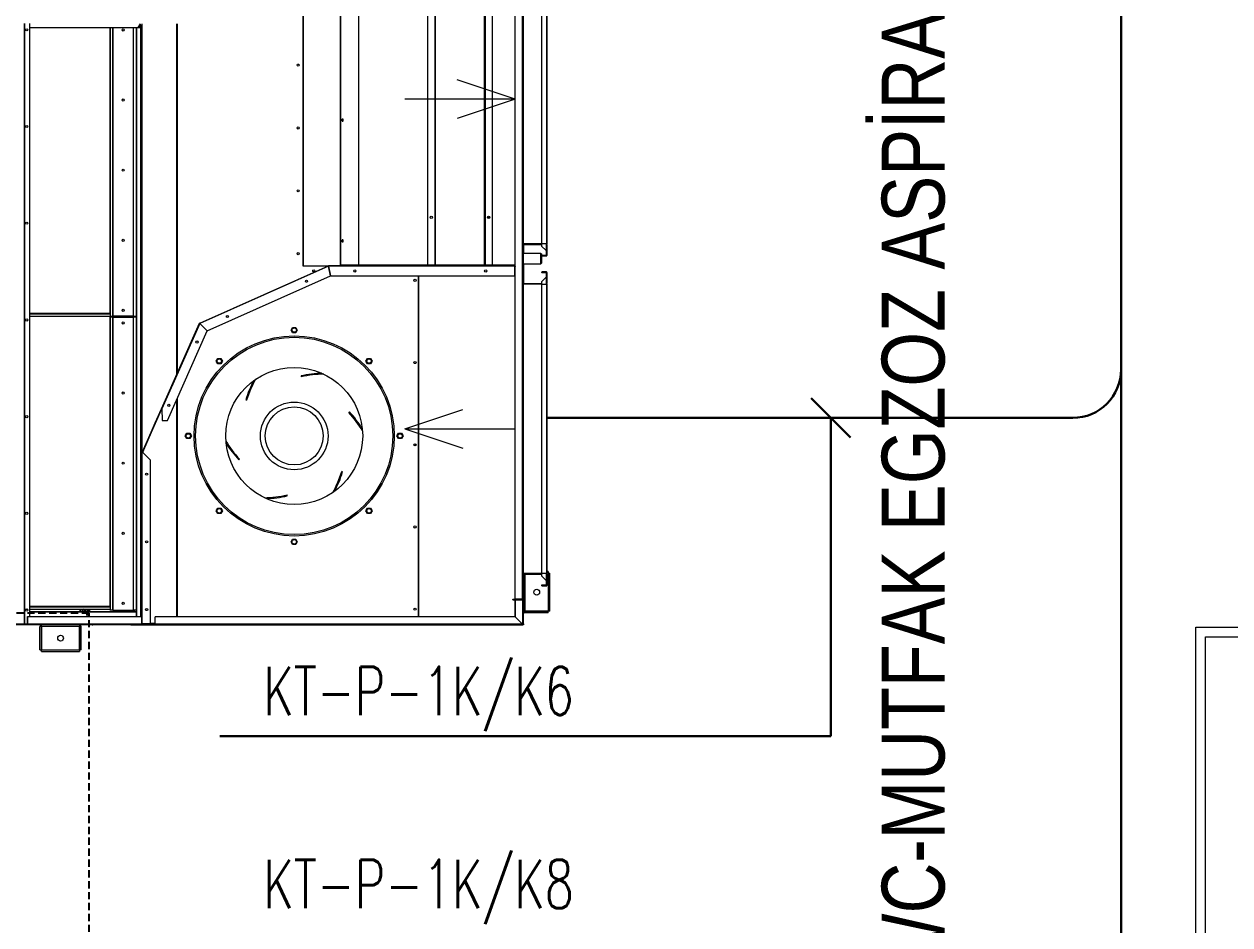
# Model space of a CAD drawing. Extents: x -9058 to 11890, y 0 to 4205.
# Drawn here: x 8475.6 to 8725.1, y 3446.3 to 3632.6 of the extents above; entities that cross this region are included whole.
import ezdxf

# ---------------------------------------------------------------- set-up
doc = ezdxf.new("R2010")
doc.units = 0
doc.header["$MEASUREMENT"] = 0
doc.linetypes.add('DASHED', pattern=[0.75, 0.5, -0.25])
doc.layers.get('0').update_dxf_attribs({"color": 9, "lineweight": 9})
for name, color, linetype, lineweight in [('E-KABLO', 7, 'Continuous', 30), ('E-YAZI', 7, 'Continuous', 30), ('M-TEFRIS2-015', 129, 'Continuous', 9), ('T-CIHAZ', 101, 'Continuous', 9)]:
    doc.layers.add(name, color=color, linetype=linetype, lineweight=lineweight)
doc.styles.add('E-YAZI', font='txttw.shx')
doc.styles.add('LUCIDASANS', font='arial.ttf', dxfattribs={"width": 0.8})

# ---------------------------------------------------------------- blocks, each defined once
blk = doc.blocks.new('DGDG')
for p, q in [((-135.1, 1750.7), (-132.1, 1750.7)), ((-135.1, 1750.7), (-135.1, 1702.3)), ((-132.1, 1750.7), (-132.1, 1702.3)), ((-132, 1751.2), (-132, 1754.3)), ((-53, 1754.3), (-132, 1754.3)), ((-53, 1751.2), (-132, 1751.2)), ((-132, 1751.2), (-132, 1702.3)), ((-53, 1754.3), (-53, 1751.2)), ((-53, 1702.3), (-53, 1751.2)), ((-52.9, 1750.7), (-52.9, 1702.3)), ((-49.9, 1750.7), (-52.9, 1750.7)), ((-49.9, 1750.7), (-49.9, 1702.3)), ((-1050, 1699.5), (-1050, -2.5)), ((-1050, 1699.5), (1049.9, 1699.5)), ((-1050, 1699.2), (-1048.9, 1699.2)), ((-1050, 1697.2), (-1050, 1699.2)), ((-1050, 1697.2), (-1050, 1674.2)), ((-1050, 1697.2), (-1049.8, 1697.2)), ((-1049.8, 1698.7), (-1049.8, 1594.6)), ((-1049, 1698.7), (-1049.8, 1698.7)), ((-1049, 1698.7), (-1049, 1594.6)), ((-1048.9, 1698.7), (-1049, 1698.7)), ((-1049, 1698.7), (-1049, 1698.7)), ((-1049, 1698.7), (-254.6, 1698.7)), ((-1049, 1594.6), (-1049, 1698.7)), ((-237.6, 1699.5), (-1048.9, 1699.5)), ((-1048.9, 1698.7), (-1048.9, 1699.5)), ((-254.5, 1698.7), (-1048.9, 1698.7)), ((-1048.8, 1697.7), (-1048.8, 1647.7)), ((-1048, 1697.7), (-1048.8, 1697.7)), ((-1048, 1698.5), (-288, 1698.5)), ((-1048, 1697.7), (-1048, 1698.5)), ((-1047.9, 1697.7), (-1048, 1697.7)), ((-1048, 1697.7), (-1048, 1697.6)), ((-1048, 1647.7), (-1048, 1697.6)), ((-1048, 1697.6), (-1033, 1682.7)), ((-1032.9, 1682.7), (-1047.9, 1697.7)), ((-1047.9, 1697.7), (-288, 1697.7)), ((-1046.8, 1696.5), (-1046.7, 1696.5)), ((-288, 1698.5), (-288, 1697.7)), ((-288, 1698.5), (-260, 1698.5)), ((-288, 1697.7), (-288, 1682.7)), ((-288, 1697.7), (-260, 1697.7)), ((-288, 1697.7), (-262.8, 1697.7)), ((-288, 1697.1), (-281.6, 1697.1)), ((-288, 1696.5), (-278.6, 1696.5)), ((-281.6, 1697.1), (-281.6, 1696.5)), ((-261.6, 1697.1), (-281.6, 1697.1)), ((-261.6, 1696.5), (-281.6, 1696.5)), ((-278.6, 1696.5), (-278.6, 1358.7)), ((-261.6, 1696.5), (-278.6, 1696.5)), ((-262.8, 1697.7), (-262.8, 1697.7)), ((-262.8, 1697.7), (-262.8, 1697.1)), ((-262.5, 1697.1), (-262.5, 1697.2)), ((-262.5, 1697.2), (-260, 1697.2)), ((-261.6, 1696.5), (-261.6, 1697.1)), ((-261.6, 1696.5), (-261.6, 1341.8)), ((-261, 1696.5), (-261.6, 1696.5)), ((-261, 1696.6), (-261, 1696.5)), ((-260.3, 1696.6), (-261, 1696.6)), ((-261, 1696.5), (-261, 1341.8)), ((-260.3, 1696.6), (-260.3, 463.6)), ((-260, 1696), (-260.3, 1696.6)), ((-260, 1697.7), (-260, 1698.5)), ((-260, 1698.5), (-25, 1698.5)), ((-260, 1682.7), (-260, 1697.7)), ((-260, 1697.7), (-25, 1697.7)), ((-251.5, 1698.9), (-253.3, 1698.9)), ((-251.5, 1698.9), (-159.1, 1698.9)), ((-237.6, 1699.5), (-237.6, 1698.9)), ((-237.6, 1699.2), (-235.9, 1699.2)), ((-235.9, 1699.5), (-235.9, 1698.9)), ((-235.9, 1699.5), (-133.3, 1699.5)), ((-157.9, 1698.7), (157.9, 1698.7)), ((-132.1, 1702.3), (-135.1, 1702.3)), ((-132, 1702.3), (-53, 1702.3)), ((-132, 1699.2), (-132, 1702.3)), ((-132, 1699.2), (-53, 1699.2)), ((-53, 1702.3), (-53, 1699.2)), ((-52.9, 1702.3), (-49.9, 1702.3)), ((-51.7, 1699.5), (236, 1699.5)), ((-25, 1698.5), (-25, 1697.7)), ((-25, 1698.5), (25, 1698.5)), ((-25, 1697.7), (-25, 1682.7)), ((-25, 1697.7), (25, 1697.7)), ((-23.9, 1696.9), (-25, 1696.9)), ((-25, 1696.9), (-23.9, 1696.9)), ((-17.9, 1697.6), (-23.9, 1697.6)), ((-23.9, 1697.6), (-23.9, 1681.6)), ((-17.9, 455.6), (-17.9, 1697.6)), ((-17.2, 1697.6), (-17.9, 1697.6)), ((-8.1, 1697.6), (-17.2, 1697.6)), ((-17.2, 455.6), (-17.2, 1697.6)), ((-1101.4, 1674.2), (-1101.4, 1671.2)), ((-1101.4, 1674.2), (-1053, 1674.2)), ((-1053, 1671.2), (-1053, 1674.2)), ((-1050, 1674.2), (-1050, 1673.7)), ((-1050, 1674.2), (-1049.8, 1674.2)), ((-1050, 1671.2), (-1050, 1673.7)), ((-1050, 1673.7), (-1049.8, 1673.7)), ((-1033, 1647.7), (-1033, 1682.7)), ((-1032.9, 1682.7), (-288, 1682.7)), ((-1032.8, 1682.7), (-1032.8, 1647.7)), ((-1032.8, 1682.7), (-1032.8, 1647.7)), ((-833.8, 1682.7), (-833.8, 977.3)), ((-833.2, 1682.7), (-833.2, 977.3)), ((-833.1, 1682.7), (-833.1, 977.3)), ((-333.4, 1231.6), (-333.4, 1682.7)), ((-333, 1682.7), (-333, 1232.4)), ((-260, 1682.7), (-25, 1682.7)), ((-258.1, 463.6), (-258.1, 1682.7)), ((-257.7, 463.6), (-257.7, 1682.7)), ((-249.9, 1682.7), (-249.9, 463.7)), ((-249.8, 463.7), (-249.8, 1682.7)), ((-27.9, 1672.1), (-249.8, 1672.1)), ((-27.9, 1671.3), (-249.8, 1671.3)), ((-245.7, 1671.3), (-245.7, 1668.8)), ((-152.6, 1666.8), (-152.6, 1671.3)), ((-152.3, 1666.8), (-152.3, 1671.3)), ((-152.2, 1671.3), (-152.2, 1666.8)), ((-151.6, 1671.3), (-151.6, 1666.8)), ((-148.6, 1671.3), (-148.6, 1666.8)), ((-148.5, 1666.8), (-148.5, 1671.3)), ((-148.2, 1671.3), (-148.2, 1666.8)), ((-144.9, 1671.3), (-144.9, 1666.8)), ((-144.4, 1671.3), (-144.4, 1666.8)), ((-144.4, 1671.3), (-144.4, 1666.8)), ((-134.3, 1671.3), (-134.3, 1666.8)), ((-133, 1671.3), (-133, 1666.8)), ((-132.5, 1666.8), (-132.5, 1671.3)), ((-27.9, 455.6), (-27.9, 1681.6)), ((-23.9, 1681.6), (-27.9, 1681.6)), ((-1105, 1671.2), (-1105, 1592.2)), ((-1105, 1671.2), (-1102, 1671.2)), ((-1102, 1671.2), (-1102, 1592.2)), ((-1053, 1671.2), (-1102, 1671.2)), ((-1101.4, 1671.2), (-1053, 1671.2)), ((-1053, 1671.2), (-1050, 1671.2)), ((-1053, 1594.6), (-1053, 1671.2)), ((-1050, 1594.6), (-1050, 1671.2)), ((-1048, 1647.7), (-1048.8, 1647.7)), ((-1048, 1647.7), (-1033, 1647.7)), ((-1048, 1647.7), (-1048, 1646.9)), ((-1028, 1647.7), (-1048, 1647.7)), ((-1048, 1646.1), (-1048, 1646.9)), ((-1028, 1646.9), (-1048, 1646.9)), ((-1047.8, 1647.7), (-1047.8, 1647.7)), ((-1028, 1646.9), (-1028, 1647.7)), ((-1028, 1646.9), (-1028, 1646.1)), ((-249.8, 1668.8), (-243.1, 1668.8)), ((-243.1, 1668.8), (-243.1, 1060.8)), ((-200.7, 1668.8), (-243.1, 1668.8)), ((-200.7, 1060.8), (-200.7, 1668.8)), ((-200.7, 1668.8), (-200.3, 1668.8)), ((-200.7, 1668.8), (-200.7, 1060.8)), ((-200.7, 1668.8), (-200.7, 1668.8)), ((-200.3, 1668.8), (-200.3, 1060.8)), ((-200.3, 1668.8), (-196.1, 1668.8)), ((-196.1, 1668.8), (-196.1, 1060.8)), ((-196.1, 1668.8), (-195.2, 1668.8)), ((-27.9, 1666.8), (-195.4, 1666.8)), ((-27.9, 1661.8), (-195.4, 1661.8)), ((-195.2, 1668.8), (-195.2, 1666.8)), ((-195.2, 1661.8), (-195.2, 1060.8)), ((-27.9, 1660.8), (-195.2, 1660.8)), ((-152.6, 1660.8), (-152.6, 1661.8)), ((-152.3, 1660.8), (-152.3, 1661.8)), ((-152.2, 1661.8), (-152.2, 1660.8)), ((-151.6, 1661.8), (-151.6, 1660.8)), ((-148.6, 1661.8), (-148.6, 1660.8)), ((-148.5, 1660.8), (-148.5, 1661.8)), ((-148.2, 1661.8), (-148.2, 1660.8)), ((-144.9, 1661.8), (-144.9, 1660.8)), ((-144.4, 1661.8), (-144.4, 1660.8)), ((-144.4, 1661.8), (-144.4, 1660.8)), ((-134.3, 1661.8), (-134.3, 1660.8)), ((-133, 1661.8), (-133, 1660.8)), ((-132.5, 1660.8), (-132.5, 1661.8)), ((-21.1, 1666.8), (-23.6, 1666.8)), ((-1048.8, 1646.1), (-1048, 1646.1)), ((-1048.8, 50.9), (-1048.8, 1646.1)), ((-1048, 1646.1), (-1048, 50.9)), ((-1048, 1646.1), (-1033, 1646.1)), ((-1028, 1646.1), (-1048, 1646.1)), ((-1047.8, 1646.1), (-1047.8, 1646.1)), ((-1033, 1646.1), (-1033, 50.9)), ((-1032.8, 1646.1), (-1032.8, 958.5)), ((-1032.8, 1646.1), (-1032.8, 958.5)), ((-1098.8, 1594.6), (-1098.8, 1617.6)), ((-1098.8, 1617.6), (-1098, 1617.6)), ((-1098, 1618.4), (-1098, 1617.6)), ((-1088, 1618.4), (-1098, 1618.4)), ((-1098, 1616.6), (-1098, 1617.6)), ((-1088, 1617.6), (-1098, 1617.6)), ((-1098, 1606.6), (-1098, 1616.6)), ((-1098, 1616.6), (-1097.2, 1616.6)), ((-1098, 1593), (-1098, 1606.6)), ((-1098, 1606.6), (-1097.2, 1606.6)), ((-1097.2, 1617.4), (-1097.2, 1616.6)), ((-1096.2, 1617.4), (-1097.2, 1617.4)), ((-1097.2, 1606.6), (-1097.2, 1616.6)), ((-1096.2, 1616.6), (-1097.2, 1616.6)), ((-1097.2, 1606.6), (-1096.2, 1606.6)), ((-1097.2, 1593), (-1097.2, 1606.6)), ((-1096.2, 1616.6), (-1096.2, 1617.4)), ((-1096.2, 1617.4), (-1088.2, 1617.4)), ((-1088.2, 1616.6), (-1096.2, 1616.6)), ((-1088.2, 1598.6), (-1096.2, 1606.6)), ((-1088.2, 1617.4), (-1088.2, 1616.6)), ((-1088.2, 1598.6), (-1088.2, 1593)), ((-1088, 1618.4), (-1088, 1617.6)), ((-1102, 1592.2), (-1105, 1592.2)), ((-1102, 1592.2), (-1098.8, 1592.2)), ((-1101.4, 1589.1), (-1101.4, 1592.1)), ((-1101.4, 1592.1), (-1098.8, 1592.1)), ((-1101.4, 1589.1), (-1098.8, 1589.1)), ((-1098.8, 1594.6), (-1098, 1594.6)), ((-1098.8, 994.8), (-1098.8, 1593)), ((-1098.8, 1593), (-1098, 1593)), ((-1098, 1593), (-1088, 1593)), ((-1098, 994.8), (-1098, 1593)), ((-1048.8, 1594.6), (-1088.2, 1594.6)), ((-1048.8, 1593.8), (-1088.2, 1593.8)), ((-1088, 1593), (-1088, 994.8)), ((-1088, 1593), (-1048.8, 1593)), ((-582.1, 1527.5), (-578.9, 1533)), ((-578.9, 1522), (-582.1, 1527.5)), ((-578.9, 1533), (-572.6, 1533)), ((-572.6, 1522), (-578.9, 1522)), ((-572.6, 1533), (-569.4, 1527.5)), ((-569.4, 1527.5), (-572.6, 1522)), ((-737, 1463.4), (-733.8, 1468.9)), ((-733.8, 1457.9), (-737, 1463.4)), ((-733.8, 1468.9), (-727.4, 1468.9)), ((-727.4, 1457.9), (-733.8, 1457.9)), ((-727.4, 1468.9), (-724.3, 1463.4)), ((-724.3, 1463.4), (-727.4, 1457.9)), ((-427.3, 1463.4), (-424.1, 1468.9)), ((-424.1, 1457.9), (-427.3, 1463.4)), ((-424.1, 1468.9), (-417.7, 1468.9)), ((-417.7, 1457.9), (-424.1, 1457.9)), ((-417.7, 1468.9), (-414.6, 1463.4)), ((-414.6, 1463.4), (-417.7, 1457.9)), ((-561.5, 1432.5), (-561, 1430.6)), ((-676, 1382.9), (-674.1, 1382.3)), ((-461.2, 1358.1), (-462.7, 1356.8)), ((-261.7, 1341.8), (-278.6, 1358.7)), ((-804.5, 1293.9), (-924.7, 1333.8)), ((-826.3, 1324.6), (-826.3, 1329)), ((-262.4, 1341.8), (-280.7, 1300.7)), ((-261.7, 1341.5), (-280, 1300.4)), ((-262.4, 1341.8), (-262.4, 1342.5)), ((-261.7, 1341.5), (-262.4, 1341.8)), ((-261.7, 1341.8), (-262.4, 1341.8)), ((-261.7, 1341.8), (-261.6, 1341.8)), ((-261.6, 1341.8), (-261, 1341.8)), ((-261.6, 1341.8), (-261.6, 456.5)), ((-261.6, 1341.8), (-261.6, 456.5)), ((-261, 1341.8), (-261, 456.5)), ((-801.1, 1308.5), (-797.9, 1314)), ((-797.9, 1303), (-801.1, 1308.5)), ((-797.9, 1314), (-791.6, 1314)), ((-791.6, 1303), (-797.9, 1303)), ((-791.6, 1314), (-788.4, 1308.5)), ((-788.4, 1308.5), (-791.6, 1303)), ((-363.1, 1308.5), (-359.9, 1314)), ((-359.9, 1303), (-363.1, 1308.5)), ((-359.9, 1314), (-353.6, 1314)), ((-353.6, 1303), (-359.9, 1303)), ((-353.6, 1314), (-350.4, 1308.5)), ((-350.4, 1308.5), (-353.6, 1303)), ((-280.7, 1300.7), (-289, 1282)), ((-280, 1300.4), (-288.3, 1281.7)), ((-280, 1300.4), (-280.7, 1300.7)), ((-804.5, 1293.9), (-1032.8, 1293.9)), ((-804.5, 1293.9), (-924.7, 1254.1)), ((-313.4, 1276.5), (-396, 1091)), ((-302.4, 1276.7), (-313.4, 1276.5)), ((-302, 1252.8), (-302.4, 1276.7)), ((-289, 1282), (-302, 1252.8)), ((-288.3, 1281.7), (-301.3, 1252.5)), ((-288.3, 1281.7), (-289, 1282)), ((-690.3, 1258.9), (-688.8, 1260.2)), ((-380.8, 1075.8), (-302, 1252.8)), ((-301.3, 1252.5), (-380.1, 1075.5)), ((-475.5, 1234.1), (-477.4, 1234.7)), ((-590.1, 1184.5), (-590.5, 1186.5)), ((-333.4, 456.5), (-333.4, 1180.5)), ((-333, 1181.3), (-333, 456.5)), ((-737, 1153.7), (-733.8, 1159.2)), ((-733.8, 1148.2), (-737, 1153.7)), ((-733.8, 1159.2), (-727.4, 1159.2)), ((-727.4, 1148.2), (-733.8, 1148.2)), ((-727.4, 1159.2), (-724.3, 1153.7)), ((-724.3, 1153.7), (-727.4, 1148.2)), ((-427.3, 1153.7), (-424.1, 1159.2)), ((-424.1, 1148.2), (-427.3, 1153.7)), ((-424.1, 1159.2), (-417.7, 1159.2)), ((-417.7, 1148.2), (-424.1, 1148.2)), ((-417.7, 1159.2), (-414.6, 1153.7)), ((-414.6, 1153.7), (-417.7, 1148.2)), ((-396, 1090.9), (-651.1, 977.4)), ((-646.8, 957.4), (-380.9, 1075.8)), ((-380.5, 1075.1), (-646.6, 956.6)), ((-582.1, 1089.5), (-578.9, 1095)), ((-578.9, 1084), (-582.1, 1089.5)), ((-578.9, 1095), (-572.6, 1095)), ((-572.6, 1084), (-578.9, 1084)), ((-572.6, 1095), (-569.4, 1089.5)), ((-569.4, 1089.5), (-572.6, 1084)), ((-396, 1091), (-380.8, 1075.8)), ((-380.9, 1075.8), (-396, 1090.9)), ((-380.5, 1075.1), (-380.9, 1075.8)), ((-380.9, 1075.8), (-380.9, 1075.8)), ((-380.9, 1075.8), (-380.9, 1075.8)), ((-380.8, 1075.8), (-380.1, 1075.5)), ((-380.8, 1075.8), (-380.8, 1075.8)), ((-380.8, 1075.8), (-380.8, 1075.8)), ((-249.8, 1062.9), (-243.1, 1062.9)), ((-243.1, 1060.8), (-249.8, 1060.8)), ((-243.1, 1062.9), (-243.1, 463.7)), ((-200.7, 1062.9), (-243.1, 1062.9)), ((-243.1, 1060.8), (-200.7, 1060.8)), ((-200.7, 463.7), (-200.7, 1062.9)), ((-200.7, 1062.9), (-200.3, 1062.9)), ((-200.7, 1062.9), (-200.7, 1062.9)), ((-200.7, 1062.9), (-200.7, 463.7)), ((-200.3, 1060.8), (-200.7, 1060.8)), ((-200.7, 1060.8), (-200.7, 1060.8)), ((-200.3, 1062.9), (-196.1, 1062.9)), ((-200.3, 1062.9), (-200.3, 463.7)), ((-196.1, 1060.8), (-200.3, 1060.8)), ((-196.1, 1062.9), (-196.1, 463.7)), ((-196.1, 1062.9), (-195.2, 1062.9)), ((-196.1, 1060.8), (-195.4, 1060.8)), ((-27.9, 1060.8), (-195.4, 1060.8)), ((-27.9, 1055.8), (-195.4, 1055.8)), ((-195.2, 1055.8), (-195.2, 463.7)), ((-27.9, 1054.9), (-195.2, 1054.9)), ((-152.6, 1054.9), (-152.6, 1055.8)), ((-152.3, 1054.9), (-152.3, 1055.8)), ((-152.2, 1055.8), (-152.2, 1054.9)), ((-151.6, 1055.8), (-151.6, 1054.9)), ((-148.6, 1055.8), (-148.6, 1054.9)), ((-148.5, 1054.9), (-148.5, 1055.8)), ((-148.2, 1055.8), (-148.2, 1054.9)), ((-144.9, 1055.8), (-144.9, 1054.9)), ((-144.4, 1055.8), (-144.4, 1054.9)), ((-144.4, 1055.8), (-144.4, 1054.9)), ((-134.3, 1055.8), (-134.3, 1054.9)), ((-133, 1055.8), (-133, 1054.9)), ((-132.5, 1054.9), (-132.5, 1055.8)), ((-1098.8, 994.8), (-1098, 994.8)), ((-1098.8, 993.2), (-1098, 993.2)), ((-1098.8, 970.2), (-1098.8, 993.2)), ((-1098, 981.2), (-1098, 994.8)), ((-1088, 994.8), (-1098, 994.8)), ((-1098, 981.2), (-1097.2, 981.2)), ((-1098, 971.2), (-1098, 981.2)), ((-1097.2, 981.2), (-1097.2, 994.8)), ((-1096.2, 981.2), (-1097.2, 981.2)), ((-1097.2, 971.2), (-1097.2, 981.2)), ((-1096.2, 981.2), (-1088.2, 989.2)), ((-1088.2, 994.8), (-1088.2, 989.2)), ((-1048.8, 994), (-1088.2, 994)), ((-1048.8, 993.2), (-1088.2, 993.2)), ((-1088, 994.8), (-1048.8, 994.8)), ((-1050, 952.4), (-1050, 993.2)), ((-1049.8, 993.2), (-1049.8, 952.4)), ((-1049, 993.2), (-1049, 964.3)), ((-1049, 964.3), (-1049, 993.2)), ((-1032, 977.3), (-1032, 957.4)), ((-651.2, 977.3), (-1032, 977.3)), ((-646.9, 957.4), (-651.2, 977.3)), ((-651.1, 977.4), (-646.8, 957.4)), ((-1098.8, 970.2), (-1098, 970.2)), ((-1098, 971.2), (-1097.2, 971.2)), ((-1098, 970.2), (-1098, 971.2)), ((-1098, 969.4), (-1098, 970.2)), ((-1098, 970.2), (-1088, 970.2)), ((-1098, 969.4), (-1088, 969.4)), ((-1097.2, 970.4), (-1097.2, 971.2)), ((-1097.2, 971.2), (-1096.2, 971.2)), ((-1097.2, 970.4), (-1096.2, 970.4)), ((-1096.2, 970.4), (-1096.2, 971.2)), ((-1096.2, 971.2), (-1088.2, 971.2)), ((-1088.2, 970.4), (-1096.2, 970.4)), ((-1088.2, 971.2), (-1088.2, 970.4)), ((-1088, 969.4), (-1088, 970.2)), ((-1086.2, 952.4), (-1087.2, 951.4)), ((-1087.2, 950.9), (-1087.2, 951.4)), ((-1087.2, 932.1), (-1087.2, 950.9)), ((-1049.6, 952.4), (-1086.2, 952.4)), ((-1086.2, 952.4), (-1086.2, 951.8)), ((-1086.2, 951.8), (-1086.2, 931.1)), ((-1048.8, 964.3), (-1049.6, 964.3)), ((-1049.6, 925.8), (-1049.6, 964.3)), ((-1033, 958.2), (-1032, 960.1)), ((-1033, 957.4), (-1032, 957.4)), ((-1032, 957.3), (-1033, 957.3)), ((-1032, 956.5), (-1033, 956.5)), ((-1033, 956.2), (-991.4, 956.2)), ((-1033, 955.4), (-985.6, 955.4)), ((-1033, 955.4), (-985.6, 955.4)), ((-1032, 957.4), (-1032, 956.5)), ((-1032, 957.4), (-646.9, 957.4)), ((-1032, 956.5), (-985.6, 956.5)), ((-1031, 956.5), (-1031, 956.5)), ((-1031, 956.5), (-1031, 956.2)), ((-991.4, 956.5), (-1031, 956.5)), ((-991.4, 956.5), (-991.4, 955.7)), ((-991.4, 955.7), (-985.6, 955.7)), ((-970.6, 956.5), (-985.6, 956.5)), ((-985.6, 955.7), (-985.6, 956.5)), ((-985.6, 955.7), (-970.6, 955.7)), ((-985.6, 295.3), (-985.6, 955.7)), ((-970.6, 955.7), (-985.6, 955.7)), ((-971.4, 955.7), (-971.4, 955.7)), ((-970.6, 956.5), (-867, 956.5)), ((-970.6, 956.5), (-970.6, 955.7)), ((-970.6, 955.7), (-970.6, 955.7)), ((-970.6, 295.3), (-970.6, 955.7)), ((-970.6, 955.7), (-969.8, 955.7)), ((-970.6, 955.7), (-970.6, 955.7)), ((-970.6, 955.7), (-970.6, 955.7)), ((-970.6, 955.7), (-970.6, 955.7)), ((-881.5, 956.5), (-970.5, 956.5)), ((-970, 956.2), (-867.6, 956.2)), ((-969.8, 955.7), (-969.8, 295.2)), ((-969.8, 295.2), (-969.8, 955.7)), ((-969.8, 955.7), (-867.8, 955.7)), ((-881.8, 956.2), (-881.5, 956.5)), ((-880.8, 956.2), (-880.5, 956.5)), ((-880.5, 956.5), (-880.4, 956.5)), ((-880.2, 956.5), (-880.4, 956.5)), ((-880.4, 956.5), (-880.4, 956.5)), ((-880.4, 956.5), (-880.4, 956.2)), ((-880.4, 956.2), (-880.4, 956.5)), ((-867, 956.5), (-880.2, 956.5)), ((-867, 955.7), (-867.8, 955.7)), ((-867.8, 295.2), (-867.8, 955.7)), ((-867.8, 955.7), (-867.8, 295.2)), ((-867, 956.5), (-867, 955.7)), ((-867, 956.5), (-852, 956.5)), ((-867, 955.7), (-867, 955.7)), ((-867, 295.3), (-867, 955.7)), ((-867, 955.7), (-852, 955.7)), ((-867, 955.7), (-867, 955.7)), ((-867, 955.7), (-867, 955.7)), ((-867, 955.7), (-852, 955.7)), ((-867, 955.7), (-867, 955.7)), ((-866.2, 955.7), (-866.2, 955.7)), ((-852, 956.5), (-646.9, 956.5)), ((-852, 955.7), (-852, 956.5)), ((-852, 955.7), (-846.2, 955.7)), ((-852, 955.7), (-852, 305.3)), ((-852, 955.4), (-672.4, 955.4)), ((-852, 955.4), (-708.8, 955.4)), ((-846.2, 956.5), (-846.2, 955.7)), ((-595.1, 956.5), (-846.2, 956.5)), ((-846.2, 956.2), (-672.4, 956.2)), ((-708.8, 955.4), (-708.8, 955.4)), ((-708.8, 343.6), (-708.8, 955.4)), ((-708.8, 343.6), (-708.8, 955.4)), ((-672.4, 956.2), (-672.4, 955.4)), ((-672.4, 955.4), (-672.4, 355.1)), ((-671.8, 955.4), (-672.4, 955.4)), ((-671.8, 955.4), (-671.8, 355.1)), ((-646.9, 957.3), (-646.6, 956.6)), ((-646.9, 957.3), (-646.9, 956.5)), ((-595.1, 956.5), (-646.9, 956.5)), ((-645.4, 957.1), (-594.1, 957.1)), ((-595.1, 956.5), (-595.1, 957.1)), ((-594.5, 956.5), (-595.1, 956.5)), ((-594.5, 379.4), (-594.5, 956.5)), ((-594.1, 956.5), (-594.5, 956.5)), ((-594.1, 957.1), (-594.1, 379.4)), ((-1098.8, 935.6), (-1098, 935.6)), ((-1098.8, 912.6), (-1098.8, 935.6)), ((-1098, 936.4), (-1098, 935.6)), ((-1088, 936.4), (-1098, 936.4)), ((-1088, 935.6), (-1098, 935.6)), ((-1098, 934.6), (-1098, 935.6)), ((-1098, 934.6), (-1097.2, 934.6)), ((-1098, 924.6), (-1098, 934.6)), ((-1098, 911), (-1098, 924.6)), ((-1098, 924.6), (-1097.2, 924.6)), ((-1097.2, 935.4), (-1097.2, 934.6)), ((-1096.2, 935.4), (-1097.2, 935.4)), ((-1097.2, 924.6), (-1097.2, 934.6)), ((-1096.2, 934.6), (-1097.2, 934.6)), ((-1097.2, 924.6), (-1096.2, 924.6)), ((-1097.2, 911), (-1097.2, 924.6)), ((-1096.2, 934.6), (-1096.2, 935.4)), ((-1096.2, 935.4), (-1088.2, 935.4)), ((-1088.2, 934.6), (-1096.2, 934.6)), ((-1088.2, 916.6), (-1096.2, 924.6)), ((-1088.2, 935.4), (-1088.2, 934.6)), ((-1088, 936.4), (-1088, 935.6)), ((-1087.2, 932.1), (-1086.2, 931.1)), ((-1086.2, 931.1), (-1049.6, 931.1)), ((-1050, 912.6), (-1050, 931.1)), ((-1049.8, 931.1), (-1049.8, 912.6)), ((-1049.6, 919.3), (-1049.6, 925.8)), ((-1098.8, 912.6), (-1098, 912.6)), ((-1098.8, 312.8), (-1098.8, 911)), ((-1098.8, 911), (-1098, 911)), ((-1098, 312.8), (-1098, 911)), ((-1098, 911), (-1088, 911)), ((-1088.2, 916.6), (-1088.2, 911)), ((-1048.8, 912.6), (-1088.2, 912.6)), ((-1048.8, 911.8), (-1088.2, 911.8)), ((-1088, 911), (-1088, 312.8)), ((-1088, 911), (-1048.8, 911)), ((-1049.6, 919.3), (-1048.8, 919.3)), ((-1049, 919.3), (-1049, 912.6)), ((-1049, 912.6), (-1049, 919.3)), ((-976.2, 855.3), (-979.9, 855.3)), ((-1033, 611.9), (-912.8, 651.8)), ((-1033, 611.9), (-804.6, 611.9)), ((-1033, 611.9), (-912.8, 572.1)), ((-261, 463.6), (-260.3, 463.6)), ((-260.3, 463.6), (-258.1, 463.6)), ((-258.1, 463.6), (-257.7, 463.6)), ((-252.7, 463.6), (-258, 456.2)), ((-250.5, 463.6), (-257.7, 463.6)), ((-253.1, 463.6), (-253.1, 463.1)), ((-27.9, 463.7), (-250.5, 463.7))]:
    blk.add_line(p, q)
at = {"flags": 128}
for points in [[(-253.3, 1698.9), (-254.2, 1698.7), (-254.5, 1698.5)], [(-252.6, 1698.5), (-252.3, 1698.7), (-251.5, 1698.9)], [(-147.4, 1674.9), (-146.8, 1675), (-146.3, 1675.5), (-145.9, 1676.3), (-145.8, 1677.1), (-145.9, 1678), (-146.3, 1678.7), (-146.8, 1679.2), (-147.4, 1679.4), (-148, 1679.2), (-148.5, 1678.7), (-148.9, 1678), (-149, 1677.1), (-148.9, 1676.3), (-148.5, 1675.5), (-148, 1675), (-147.4, 1674.9)], [(-147.1, 1679.3), (-147.5, 1679.2), (-148, 1678.7), (-148.3, 1678), (-148.4, 1677.1), (-148.3, 1676.3), (-148, 1675.5), (-147.5, 1675), (-147.1, 1674.9)], [(-674.3, 905.3), (-674.4, 906.1), (-674.8, 906.9), (-675.2, 907.4), (-675.8, 907.5), (-676.4, 907.4), (-676.9, 906.9), (-677.3, 906.1), (-677.4, 905.3), (-677.3, 904.4), (-676.9, 903.7), (-676.4, 903.2), (-675.8, 903), (-675.2, 903.2), (-674.8, 903.7), (-674.4, 904.4), (-674.3, 905.3)], [(-675.5, 907.5), (-675.8, 907.4), (-676.3, 906.9), (-676.7, 906.1), (-676.8, 905.3), (-676.7, 904.4), (-676.3, 903.7), (-675.8, 903.2), (-675.5, 903.1)], [(-674.3, 655.3), (-674.4, 656.1), (-674.8, 656.9), (-675.2, 657.4), (-675.8, 657.5), (-676.4, 657.4), (-676.9, 656.9), (-677.3, 656.1), (-677.4, 655.3), (-677.3, 654.4), (-676.9, 653.7), (-676.4, 653.2), (-675.8, 653), (-675.2, 653.2), (-674.8, 653.7), (-674.4, 654.4), (-674.3, 655.3)], [(-675.5, 657.5), (-675.8, 657.4), (-676.3, 656.9), (-676.7, 656.1), (-676.8, 655.3), (-676.7, 654.4), (-676.3, 653.7), (-675.8, 653.2), (-675.5, 653.1)]]:
    blk.add_lwpolyline(points, dxfattribs=at)
for centre, radius in [((-92.5, 1726.8), 6), ((-825.8, 1666.8), 2.25), ((-270.6, 1667.6), 2.25), ((-221.9, 1654.8), 2.25), ((-22.4, 1668.6), 2.25), ((-1077.5, 1631.7), 6), ((-575.8, 1527.5), 4.5), ((-270.6, 1527.6), 2.25), ((-825.8, 1496.8), 2.25), ((-575.8, 1308.5), 207), ((-575.8, 1308.5), 204), ((-221.9, 1509.8), 2.25), ((-730.6, 1463.4), 4.5), ((-575.8, 1308.5), 141.7), ((-420.9, 1463.4), 4.5), ((-22.4, 1468.6), 2.25), ((-575.8, 1308.5), 70), ((-270.6, 1387.6), 2.25), ((-575.8, 1308.5), 60), ((-221.9, 1364.8), 2.25), ((-825.8, 1326.8), 2.25), ((-794.8, 1308.5), 4.5), ((-356.8, 1308.5), 4.5), ((-316.4, 1245.1), 2.25), ((-22.4, 1268.6), 2.25), ((-221.9, 1219.8), 2.25), ((-825.8, 1156.8), 2.25), ((-730.6, 1153.7), 4.5), ((-420.9, 1153.7), 4.5), ((-374.6, 1114.3), 2.25), ((-575.8, 1089.5), 4.5), ((-221.9, 1074.8), 2.25), ((-437.7, 1061.4), 2.25), ((-221.9, 1048.9), 2.25), ((-22.4, 1068.6), 2.25), ((-825.8, 986.8), 2.25), ((-601.3, 988.6), 2.25), ((-972, 967.3), 2.25), ((-701.2, 967.3), 2.25), ((-616.3, 967.1), 2.25), ((-584.1, 931.6), 2.25), ((-221.9, 903.9), 2.25), ((-978.1, 856.5), 2.25), ((-859.5, 856.5), 2.25), ((-22.4, 868.6), 2.25), ((-584.1, 801.6), 2.25), ((-221.9, 758.9), 2.25), ((-584.1, 671.6), 2.25), ((-22.4, 668.6), 2.25), ((-221.9, 613.9), 2.25), ((-584.1, 541.6), 2.25), ((-221.9, 468.9), 2.25), ((-22.4, 468.6), 2.25)]:
    blk.add_circle(centre, radius)
for centre, radius, start, end in [((-1048, 1697.7), 0.81, 90, 180), ((-1048, 1697.7), 0.01, 90, 180), ((-261.6, 1696.5), 0.61, 0, 90), ((-261.6, 1696.5), 0.01, 0, 90), ((-251.5, 1696.3), 2.63, 58.3679, 89.8508), ((-159.1, 1696.3), 2.63, 58.3679, 89.8508), ((-132, 1702.3), 3.05, 180, 270), ((-132, 1702.3), 0.05, 180, 270), ((-53, 1702.3), 0.05, 270, 0), ((-53, 1702.3), 3.05, 270, 0), ((-1053, 1671.2), 3.05, 0, 90), ((-139.4, 1669.2), 2.25, 107.9899, 0), ((-139.4, 1669.2), 2.25, 0, 72.0101), ((-1053, 1671.2), 0.05, 0, 90), ((-1048, 1647.7), 0.81, 180, 270), ((-1048, 1646.1), 0.81, 90, 180), ((-1048, 1647.7), 0.01, 180, 270), ((-139.3, 1669), 2.25, 11.1027, 185.9542), ((-1048, 1646.1), 0.01, 90, 180), ((-1098, 1617.6), 0.8, 90, 180), ((-1097.2, 1616.6), 0.8, 90, 180), ((-1098, 1594.6), 0.8, 180, 270), ((-447.1, 1310.8), 240, 152.1281, 162.5263), ((-447.1, 1310.8), 238, 151.1648, 162.5263), ((-509.4, 1198.3), 240, 92.1281, 102.5263), ((-509.4, 1198.3), 238, 91.1648, 102.5263), ((-638.1, 1195.9), 238, 31.1648, 42.5263), ((-638.1, 1195.9), 240, 32.1281, 42.5263), ((-262.4, 1341.8), 0.01, 336, 0), ((-262.4, 1341.8), 0.81, 336, 0), ((-513.5, 1421.1), 238, 211.1648, 222.5263), ((-513.5, 1421.1), 240, 212.1281, 222.5263), ((-704.4, 1306.2), 238, 331.1648, 342.5263), ((-704.4, 1306.2), 240, 332.1281, 342.5263), ((-642.1, 1418.7), 238, 271.1648, 282.5263), ((-642.1, 1418.7), 240, 272.1281, 282.5263), ((-380.9, 1075.8), 0.01, 294, 336), ((-380.9, 1075.8), 0.81, 294, 336), ((-1098, 993.2), 0.8, 90, 180), ((-1098, 970.2), 0.8, 180, 270), ((-1097.2, 971.2), 0.8, 180, 270), ((-646.9, 957.4), 0.01, 270, 294), ((-646.9, 957.4), 0.81, 270, 294), ((-1098, 935.6), 0.8, 90, 180), ((-1097.2, 934.6), 0.8, 90, 180), ((-1098, 912.6), 0.8, 180, 270), ((-674.7, 905.5), 2.14, 114.3017, 187.0016), ((-674.7, 905), 2.14, 173.0017, 245.6937), ((-673.8, 905.3), 2.61, 125.5588, 234.4412), ((-674.7, 655.5), 2.14, 114.3135, 186.9992), ((-674.7, 655), 2.14, 173.0008, 245.6865), ((-673.8, 655.3), 2.61, 125.5588, 234.4412), ((-235.9, 466.3), 22.2, 186.9179, 201.4006), ((-231, 466.9), 25.3, 187.3314, 195.8143)]:
    blk.add_arc(centre, radius, start, end)
for points, knots in [([(-1049, 1698.7), (-1049.1, 1698.7), (-1049.3, 1698.7), (-1049.6, 1698.7), (-1049.7, 1698.7), (-1049.8, 1698.7), (-1049.8, 1698.7)], [0, 0, 0, 0, 0.250008, 0.500009, 0.749992, 1, 1, 1, 1]), ([(-1048.9, 1699.5), (-1048.9, 1699.5), (-1048.9, 1699.5), (-1048.9, 1699.3), (-1049, 1699), (-1049, 1698.8), (-1049, 1698.7)], [0, 0, 0, 0, 0.25, 0.5, 0.75, 1, 1, 1, 1]), ([(-1048.8, 1697.7), (-1048.8, 1697.7), (-1048.7, 1697.7), (-1048.6, 1697.7), (-1048.3, 1697.7), (-1048.1, 1697.7), (-1048, 1697.6)], [0, 0, 0, 0, 0.2499497, 0.4998595, 0.7500689, 1, 1, 1, 1]), ([(-1047.9, 1697.7), (-1047.9, 1697.8), (-1047.9, 1698), (-1047.9, 1698.3), (-1048, 1698.5), (-1048, 1698.5), (-1048, 1698.5)], [0, 0, 0, 0, 0.250001, 0.499975, 0.749981, 1, 1, 1, 1]), ([(-253.3, 1698.9), (-253.7, 1698.9), (-254.3, 1698.9), (-254.8, 1698.6), (-255.1, 1698.5)], [0, 0, 0, 0, 0.594387, 1, 1, 1, 1]), ([(-157.3, 1698.5), (-157.6, 1698.6), (-158.2, 1698.9), (-158.8, 1698.9), (-159.1, 1698.9)], [0, 0, 0, 0, 0.49213, 1, 1, 1, 1]), ([(-301.3, 1252.5), (-301.3, 1252.5), (-301.3, 1252.5), (-301.5, 1252.6), (-301.8, 1252.7), (-301.9, 1252.8), (-302, 1252.8)], [0, 0, 0, 0, 0.250001, 0.499985, 0.750057, 1, 1, 1, 1]), ([(-380.5, 1075.1), (-380.5, 1075.1), (-380.6, 1075.1), (-380.6, 1075.2), (-380.8, 1075.5), (-380.9, 1075.7), (-380.9, 1075.8)], [0, 0, 0, 0, 0.249993, 0.500023, 0.749985, 1, 1, 1, 1]), ([(-380.9, 1075.8), (-380.9, 1075.8), (-380.9, 1075.8), (-380.9, 1075.8), (-380.9, 1075.8)], [0, 0, 0, 0, 0.5023047, 1, 1, 1, 1]), ([(-380.8, 1075.8), (-380.7, 1075.8), (-380.6, 1075.7), (-380.3, 1075.6), (-380.1, 1075.5), (-380.1, 1075.5), (-380.1, 1075.5)], [0, 0, 0, 0, 0.25001, 0.500019, 0.750032, 1, 1, 1, 1]), ([(-380.8, 1075.8), (-380.8, 1075.8), (-380.8, 1075.8), (-380.8, 1075.8), (-380.8, 1075.8)], [0, 0, 0, 0, 0.498756, 1, 1, 1, 1]), ([(-969.8, 955.7), (-969.8, 955.8), (-969.8, 956), (-970, 956.3), (-970.3, 956.5), (-970.5, 956.5), (-970.6, 956.5)], [0, 0, 0, 0, 0.249936, 0.500089, 0.750046, 1, 1, 1, 1]), ([(-970.6, 955.7), (-970.5, 955.7), (-970.3, 955.7), (-970, 955.7), (-969.8, 955.7), (-969.8, 955.7), (-969.8, 955.7)], [0, 0, 0, 0, 0.249958, 0.499878, 0.750024, 1, 1, 1, 1]), ([(-881.5, 956.5), (-881.5, 956.5), (-881.5, 956.5), (-881.5, 956.5), (-881.5, 956.5), (-881.5, 956.5), (-881.5, 956.5)], [0, 0, 0, 0, 0.242783, 0.500991, 0.743202, 1, 1, 1, 1]), ([(-880.2, 956.5), (-880.2, 956.5), (-880.2, 956.5), (-880.2, 956.5), (-880.2, 956.5), (-880.2, 956.5), (-880.2, 956.5)], [0, 0, 0, 0, 0.240447, 0.49261, 0.733528, 1, 1, 1, 1]), ([(-867, 956.5), (-867.1, 956.5), (-867.3, 956.5), (-867.5, 956.3), (-867.7, 956), (-867.7, 955.8), (-867.8, 955.7)], [0, 0, 0, 0, 0.249988, 0.499979, 0.749957, 1, 1, 1, 1]), ([(-867.8, 955.7), (-867.7, 955.7), (-867.7, 955.7), (-867.5, 955.7), (-867.3, 955.7), (-867.1, 955.7), (-867, 955.7)], [0, 0, 0, 0, 0.250084, 0.500054, 0.750009, 1, 1, 1, 1]), ([(-708.8, 955.4), (-708.8, 955.4), (-708.8, 955.4), (-708.8, 955.4), (-708.8, 955.4), (-708.8, 955.4), (-708.8, 955.4)], [0, 0, 0, 0, 0.251341, 0.502461, 0.74837, 1, 1, 1, 1]), ([(-646.9, 956.5), (-646.9, 956.6), (-646.9, 956.6), (-646.9, 956.8), (-646.9, 957), (-646.9, 957.2), (-646.9, 957.4)], [0, 0, 0, 0, 0.249987, 0.500005, 0.749976, 1, 1, 1, 1]), ([(-646.9, 957.3), (-646.9, 957.3), (-646.9, 957.3), (-646.9, 957.3), (-646.9, 957.4)], [0, 0, 0, 0, 0.502134, 1, 1, 1, 1]), ([(-646.8, 957.4), (-646.8, 957.4), (-646.9, 957.4), (-646.9, 957.3), (-646.9, 957.3)], [0, 0, 0, 0, 0.498485, 1, 1, 1, 1]), ([(-646.9, 957.3), (-646.9, 957.3), (-646.9, 957.4), (-646.8, 957.4), (-646.8, 957.4)], [0, 0, 0, 0, 0.501515, 1, 1, 1, 1]), ([(-646.8, 957.4), (-646.8, 957.3), (-646.7, 957.1), (-646.6, 956.8), (-646.6, 956.6), (-646.6, 956.6), (-646.6, 956.6)], [0, 0, 0, 0, 0.249995, 0.500037, 0.750034, 1, 1, 1, 1]), ([(-595.1, 957.1), (-595, 957.1), (-594.9, 957.1), (-594.8, 957), (-594.6, 956.8), (-594.6, 956.6), (-594.6, 956.5)], [0, 0, 0, 0, 0.250055, 0.499957, 0.750027, 1, 1, 1, 1]), ([(-595.1, 956.5), (-595.1, 956.5), (-595.1, 956.5), (-595.1, 956.5), (-595.1, 956.5), (-595.1, 956.5), (-595.1, 956.5)], [0, 0, 0, 0, 0.2454885, 0.5020502, 0.7492842, 1, 1, 1, 1]), ([(-259.7, 463.6), (-259.7, 463.4), (-259.6, 462.6), (-259.3, 461.3), (-258.7, 459.6), (-258.1, 458.2), (-257.6, 457.4), (-257.3, 457.1)], [0, 0, 0, 0, 0.070106, 0.309587, 0.554942, 0.810076, 1, 1, 1, 1])]:
    blk.add_open_spline(points, degree=3, knots=knots)

msp = doc.modelspace()

# ---------------------------------------------------------------- linework, layer by layer
at = {"layer": 'E-KABLO', "color": 6, "ltscale": 40}
for p, q in [((8702.56, 3719.05), (8702.56, 2644.26)), ((8583.8, 3551.14), (8692.56, 3551.14))]:
    msp.add_line(p, q, dxfattribs=at)
msp.add_arc((8692.56, 3561.14), 10, 270, 0, dxfattribs=at)
at = {"layer": 'E-YAZI'}
for p, q in [((8638.48, 3555.18), (8646.56, 3547.1)), ((8642.52, 3485.28), (8642.52, 3551.14)), ((8516.12, 3485.28), (8642.52, 3485.28))]:
    msp.add_line(p, q, dxfattribs=at)
at = {"layer": 'M-TEFRIS2-015'}
msp.add_lwpolyline([(8670.36, 2708.87), (8553.06, 2708.87), (8553.06, 2922.87), (8718.06, 2922.87), (8718.06, 3507.87), (8828.06, 3507.87), (8828.06, 3763.87), (8467.06, 3763.87), (8467.06, 3723.87), (8403.06, 3723.87), (8403.06, 3763.87), (7757.06, 3763.87), (7757.06, 3723.87), (7717.06, 3723.87), (7717.06, 2977.87), (7757.06, 2977.87), (7757.06, 2913.87), (7717.06, 2913.87), (7717.06, 2578.87)], dxfattribs=at)
msp.add_lwpolyline([(8668.36, 2725.87), (8668.36, 2725.87), (8668.36, 2710.87), (8555.06, 2710.87), (8555.06, 2920.87), (8720.06, 2920.87), (8720.06, 3505.87), (8805.06, 3505.87), (8805.06, 3490.87), (8735.06, 3490.87), (8735.06, 3155.87), (8805.06, 3155.87), (8805.06, 3135.87), (8735.06, 3135.87), (8735.06, 2920.87), (8805.06, 2920.87), (8805.06, 2905.87), (8570.06, 2905.87), (8570.06, 2725.87), (8668.36, 2725.87)], close=True, dxfattribs=at)
at = {"layer": 'T-CIHAZ', "linetype": 'DASHED', "lineweight": -3, "ltscale": 3}
msp.add_lwpolyline([(8295.56, 3510.72), (8295.56, 3026.32), (8489.06, 3026.32), (8489.06, 3510.72)], close=True, dxfattribs=at)

# ---------------------------------------------------------------- block references
at = {"layer": 'T-CIHAZ', "xscale": 0.1000000000000001, "yscale": 0.1000000000000001, "zscale": 0.1000000000000001, "rotation": 179.9999999999999}
msp.add_blockref('DGDG', (8473.92, 3678.25), dxfattribs=at)

# ---------------------------------------------------------------- texts
at = {"layer": 'E-KABLO', "color": 3, "linetype": 'Continuous', "style": 'E-YAZI', "width": 0.7}
for s, p in [('KT-P-1K/K6', (8525.13, 3489.66)), ('KT-P-1K/K8', (8525.13, 3449.75))]:
    msp.add_text(s, height=10, dxfattribs=at).set_placement(p)
at = {"layer": 'T-CIHAZ', "style": 'LUCIDASANS', "width": 0.8}
msp.add_text('PORSCHE BODRUM KAT  WC-MUTFAK EGZOZ ASPİRATÖRÜ', height=13, rotation=90, dxfattribs=at).set_placement((8666.05, 3254.14))

doc.saveas('drawing.dxf')
